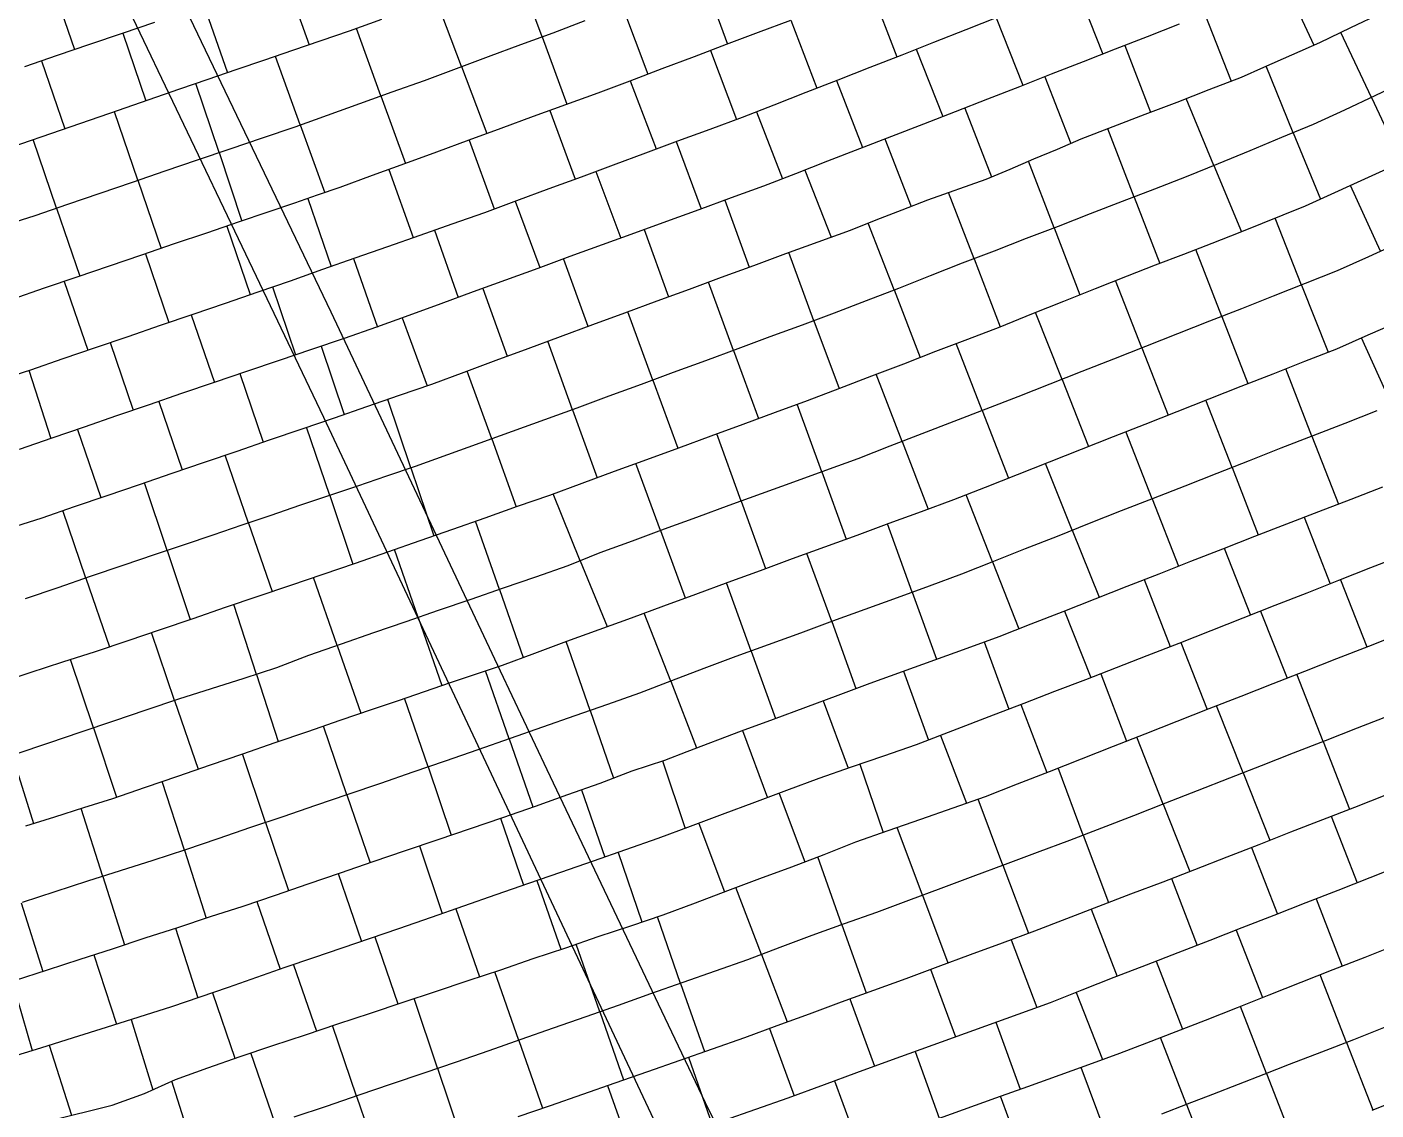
# Model space of a CAD drawing. Extents: x 720124 to 720679, y 1579628 to 1580856.
# Drawn here: x 720422.4 to 720501.1, y 1579914.9 to 1579978 of the extents above; entities that cross this region are included whole.
import ezdxf

# ---------------------------------------------------------------- set-up
doc = ezdxf.new("R2010")
doc.units = 0
doc.layers.add('10016_0502_PANTES', color=7, linetype='Continuous')
doc.layers.add('AGROCAD PLL', color=7, linetype='Continuous')
doc.layers.add('GT01-0010016-0502', color=30, linetype='Continuous', lineweight=25)

msp = doc.modelspace()

# ---------------------------------------------------------------- linework, layer by layer
at = {"layer": '10016_0502_PANTES'}
for points in [[(720472.028, 1579894.806), (720461.979, 1579915.288), (720459.435, 1579920.637), (720452.754, 1579934.684), (720450.035, 1579940.446), (720440.164, 1579961.362), (720422.782, 1579997.614), (720413.959, 1580015.893), (720411.556, 1580021.058), (720410.658, 1580022.99), (720411.56, 1580023.539), (720423.125, 1580026.498), (720427.325, 1580027.091), (720429.446, 1580029.016), (720435.871, 1580031.685), (720451.288, 1580036.663), (720455.62, 1580037.738), (720458.889, 1580040.161), (720471.068, 1580045.375), (720475.339, 1580046.366), (720477.38, 1580049.078), (720503.564, 1580061.287)], [(720375.592, 1580011.014), (720392.756, 1580016.539), (720406.527, 1580020.882), (720407.988, 1580021.366), (720408.215, 1580021.441), (720409.928, 1580017.604), (720424.761, 1579986.557), (720434.958, 1579965.213), (720439.727, 1579955.232), (720464.735, 1579902.02)]]:
    msp.add_lwpolyline(points, dxfattribs=at)
at = {"layer": 'AGROCAD PLL', "color": 3, "true_color": 0x00ff00}
for points in [[(720437.474, 1579980.898), (720438.884, 1579976.933)], [(720452.457, 1579977.405), (720451.008, 1579981.329)], [(720461.829, 1579980.893), (720463.27, 1579976.977)], [(720461.829, 1579980.893), (720463.27, 1579976.977)], [(720495.636, 1579980.752), (720497.432, 1579976.917)], [(720423.854, 1579980.633), (720425.21, 1579976.665)], [(720471.63, 1579980.145), (720473.127, 1579976.241)], [(720483.577, 1579980.338), (720485.131, 1579976.395)], [(720432.757, 1579979.241), (720434.131, 1579975.311)], [(720447.769, 1579975.668), (720446.295, 1579979.595)], [(720457.145, 1579979.145), (720458.614, 1579975.224)], [(720457.145, 1579979.145), (720458.614, 1579975.224)], [(720466.959, 1579978.362), (720468.464, 1579974.414)], [(720478.921, 1579978.515), (720480.478, 1579974.576)], [(720491.071, 1579978.717), (720492.614, 1579974.815)], [(720428.028, 1579977.617), (720429.376, 1579973.675)], [(720443.069, 1579973.961), (720441.652, 1579977.883)], [(720500.785, 1579973.871), (720499.009, 1579977.661)], [(720500.785, 1579973.871), (720499.009, 1579977.661)], [(720452.457, 1579977.405), (720453.91, 1579973.474)], [(720452.457, 1579977.405), (720453.91, 1579973.474)], [(720486.414, 1579976.897), (720487.919, 1579973.01)], [(720423.293, 1579976.009), (720424.649, 1579972.043)], [(720438.364, 1579972.271), (720436.921, 1579976.262)], [(720474.266, 1579976.69), (720475.82, 1579972.759)], [(720447.769, 1579975.668), (720449.236, 1579971.76)], [(720447.769, 1579975.668), (720449.236, 1579971.76)], [(720496.23, 1579971.811), (720494.642, 1579975.687)], [(720496.23, 1579971.811), (720494.642, 1579975.687)], [(720469.612, 1579974.861), (720471.137, 1579970.946)], [(720481.758, 1579975.074), (720483.269, 1579971.194)], [(720443.069, 1579973.961), (720444.495, 1579970.018)], [(720443.069, 1579973.961), (720444.495, 1579970.018)], [(720491.608, 1579969.905), (720489.987, 1579973.802)], [(720491.608, 1579969.905), (720489.987, 1579973.802)], [(720500.785, 1579973.871), (720502.552, 1579970.098)], [(720428.9, 1579969.041), (720427.534, 1579973.035)], [(720464.957, 1579973.037), (720466.477, 1579969.133)], [(720438.364, 1579972.271), (720439.792, 1579968.319)], [(720438.364, 1579972.271), (720439.792, 1579968.319)], [(720424.17, 1579967.42), (720422.806, 1579971.41)], [(720460.271, 1579971.293), (720461.72, 1579967.371)], [(720472.438, 1579971.45), (720473.96, 1579967.52)], [(720496.23, 1579971.811), (720497.814, 1579967.944)], [(720433.633, 1579970.652), (720434.971, 1579966.67)], [(720433.633, 1579970.652), (720434.971, 1579966.67)], [(720443.52, 1579969.666), (720444.952, 1579965.705)], [(720482.293, 1579966.267), (720480.802, 1579970.156)], [(720482.293, 1579966.267), (720480.802, 1579970.156)], [(720491.608, 1579969.905), (720493.215, 1579966.038)], [(720428.9, 1579969.041), (720430.258, 1579965.07)], [(720428.9, 1579969.041), (720430.258, 1579965.07)], [(720467.778, 1579969.638), (720469.299, 1579965.732)], [(720501.31, 1579964.903), (720499.558, 1579968.736)], [(720501.31, 1579964.903), (720499.558, 1579968.736)], [(720424.17, 1579967.42), (720425.524, 1579963.458)], [(720424.17, 1579967.42), (720425.524, 1579963.458)], [(720438.812, 1579967.984), (720440.161, 1579964.023)], [(720463.099, 1579967.877), (720464.53, 1579963.981)], [(720472.97, 1579962.65), (720471.462, 1579966.547)], [(720472.97, 1579962.65), (720471.462, 1579966.547)], [(720496.714, 1579962.937), (720495.175, 1579966.831)], [(720496.714, 1579962.937), (720495.175, 1579966.831)], [(720434.081, 1579966.366), (720435.444, 1579962.38)], [(720446.184, 1579966.141), (720447.578, 1579962.221)], [(720458.4, 1579966.167), (720459.822, 1579962.256)], [(720482.293, 1579966.267), (720483.789, 1579962.366)], [(720492.062, 1579961.105), (720490.543, 1579965.007)], [(720492.062, 1579961.105), (720490.543, 1579965.007)], [(720429.347, 1579964.758), (720430.713, 1579960.763)], [(720441.468, 1579964.48), (720442.862, 1579960.494)], [(720453.702, 1579964.456), (720455.127, 1579960.537)], [(720468.302, 1579960.86), (720466.835, 1579964.83)], [(720468.302, 1579960.86), (720466.835, 1579964.83)], [(720477.627, 1579964.47), (720479.146, 1579960.509)], [(720477.627, 1579964.47), (720479.146, 1579960.51)], [(720424.613, 1579963.148), (720425.982, 1579959.145)], [(720436.749, 1579962.827), (720438.1, 1579958.875)], [(720449.004, 1579962.743), (720450.431, 1579958.796)], [(720463.611, 1579959.131), (720462.147, 1579963.113)], [(720463.611, 1579959.131), (720462.147, 1579963.113)], [(720472.97, 1579962.65), (720474.491, 1579958.725)], [(720487.411, 1579959.271), (720485.881, 1579963.199)], [(720487.411, 1579959.271), (720485.881, 1579963.199)], [(720496.714, 1579962.937), (720498.259, 1579959.03)], [(720432.018, 1579961.209), (720433.366, 1579957.268)], [(720444.308, 1579961.028), (720445.769, 1579957.073)], [(720458.919, 1579957.403), (720457.456, 1579961.384)], [(720458.919, 1579957.403), (720457.456, 1579961.384)], [(720482.758, 1579957.441), (720481.216, 1579961.34)], [(720482.758, 1579957.441), (720481.216, 1579961.34)], [(720492.062, 1579961.105), (720493.584, 1579957.198)], [(720468.302, 1579960.86), (720469.761, 1579956.912)], [(720427.287, 1579959.592), (720428.635, 1579955.65)], [(720454.227, 1579955.673), (720452.785, 1579959.663)], [(720454.227, 1579955.673), (720452.785, 1579959.663)], [(720478.099, 1579955.626), (720476.579, 1579959.529)], [(720478.099, 1579955.626), (720476.579, 1579959.529)], [(720501.956, 1579955.999), (720500.214, 1579959.862)], [(720501.956, 1579955.999), (720500.214, 1579959.862)], [(720439.588, 1579959.38), (720440.924, 1579955.403)], [(720463.611, 1579959.131), (720465.07, 1579955.159)], [(720487.411, 1579959.271), (720488.933, 1579955.362)], [(720422.556, 1579957.973), (720423.839, 1579953.996)], [(720449.525, 1579953.974), (720448.097, 1579957.924)], [(720449.525, 1579953.974), (720448.097, 1579957.924)], [(720497.319, 1579954.129), (720495.788, 1579958.061)], [(720497.319, 1579954.129), (720495.788, 1579958.061)], [(720434.852, 1579957.776), (720436.215, 1579953.789)], [(720458.919, 1579957.403), (720460.374, 1579953.441)], [(720473.435, 1579953.824), (720471.919, 1579957.738)], [(720473.435, 1579953.824), (720471.919, 1579957.738)], [(720482.758, 1579957.441), (720484.3, 1579953.541)], [(720430.121, 1579956.158), (720431.484, 1579952.171)], [(720444.818, 1579952.289), (720443.467, 1579956.279)], [(720444.818, 1579952.289), (720443.467, 1579956.279)], [(720454.227, 1579955.673), (720455.659, 1579951.714)], [(720468.756, 1579952.061), (720467.328, 1579955.991)], [(720468.756, 1579952.061), (720467.328, 1579955.991)], [(720478.099, 1579955.626), (720479.63, 1579951.694)], [(720492.663, 1579952.307), (720491.141, 1579956.239)], [(720492.663, 1579952.307), (720491.141, 1579956.239)], [(720425.394, 1579954.528), (720426.753, 1579950.554)], [(720440.084, 1579950.679), (720438.739, 1579954.652)], [(720440.084, 1579950.679), (720438.739, 1579954.652)], [(720449.525, 1579953.974), (720450.955, 1579950.018)], [(720464.058, 1579950.349), (720462.64, 1579954.272)], [(720464.058, 1579950.349), (720462.64, 1579954.272)], [(720488.007, 1579950.485), (720486.483, 1579954.4)], [(720488.007, 1579950.485), (720486.483, 1579954.4)], [(720497.319, 1579954.129), (720498.857, 1579950.18)], [(720473.435, 1579953.824), (720474.959, 1579949.889)], [(720435.349, 1579949.072), (720433.985, 1579953.026)], [(720435.349, 1579949.072), (720433.985, 1579953.026)], [(720459.362, 1579948.635), (720457.926, 1579952.541)], [(720459.362, 1579948.635), (720457.926, 1579952.541)], [(720483.356, 1579948.65), (720481.791, 1579952.549)], [(720483.356, 1579948.65), (720481.791, 1579952.549)], [(720444.818, 1579952.289), (720446.156, 1579948.335)], [(720468.756, 1579952.061), (720470.182, 1579948.14)], [(720492.663, 1579952.307), (720494.183, 1579948.383)], [(720430.612, 1579947.472), (720429.284, 1579951.419)], [(720430.612, 1579947.472), (720429.284, 1579951.419)], [(720440.084, 1579950.679), (720441.438, 1579946.678)], [(720454.681, 1579946.877), (720453.095, 1579950.77)], [(720454.681, 1579946.877), (720453.095, 1579950.77)], [(720464.058, 1579950.349), (720465.48, 1579946.418)], [(720478.709, 1579946.804), (720477.162, 1579950.718)], [(720478.709, 1579946.804), (720477.162, 1579950.718)], [(720488.007, 1579950.485), (720489.536, 1579946.559)], [(720496.86, 1579949.412), (720498.374, 1579945.523)], [(720435.349, 1579949.072), (720436.725, 1579945.083)], [(720449.971, 1579945.203), (720448.58, 1579949.181)], [(720449.971, 1579945.203), (720448.58, 1579949.181)], [(720459.362, 1579948.635), (720460.804, 1579944.709)], [(720474.031, 1579945.04), (720472.59, 1579949.026)], [(720474.031, 1579945.04), (720472.59, 1579949.026)], [(720483.356, 1579948.65), (720484.923, 1579944.746)], [(720430.612, 1579947.472), (720431.961, 1579943.46)], [(720445.246, 1579943.568), (720443.866, 1579947.536)], [(720445.246, 1579943.568), (720443.866, 1579947.536)], [(720469.334, 1579943.327), (720467.889, 1579947.301)], [(720469.334, 1579943.327), (720467.889, 1579947.301)], [(720492.199, 1579947.601), (720493.741, 1579943.702)], [(720478.709, 1579946.804), (720480.248, 1579942.913)], [(720425.876, 1579945.867), (720427.245, 1579941.864)], [(720440.521, 1579941.932), (720439.14, 1579945.902)], [(720440.521, 1579941.932), (720439.14, 1579945.902)], [(720464.636, 1579941.614), (720463.199, 1579945.59)], [(720464.636, 1579941.614), (720463.199, 1579945.59)], [(720487.544, 1579945.777), (720489.065, 1579941.871)], [(720498.981, 1579945.762), (720500.524, 1579941.86)], [(720449.971, 1579945.203), (720451.357, 1579941.239)], [(720474.031, 1579945.04), (720475.443, 1579941.133)], [(720482.892, 1579943.943), (720484.426, 1579940.065)], [(720494.327, 1579943.934), (720495.867, 1579940.039)], [(720445.246, 1579943.568), (720446.624, 1579939.604)], [(720431.047, 1579938.739), (720429.695, 1579942.695)], [(720431.047, 1579938.739), (720429.695, 1579942.695)], [(720478.228, 1579942.142), (720479.652, 1579938.225)], [(720440.521, 1579941.932), (720441.891, 1579937.993)], [(720464.636, 1579941.614), (720466.055, 1579937.689)], [(720489.673, 1579942.108), (720491.205, 1579938.211)], [(720426.311, 1579937.137), (720424.972, 1579941.12)], [(720426.311, 1579937.137), (720424.972, 1579941.12)], [(720450.537, 1579936.499), (720449.153, 1579940.458)], [(720450.537, 1579936.499), (720449.153, 1579940.458)], [(720459.955, 1579939.858), (720461.466, 1579935.979)], [(720485.014, 1579940.291), (720486.522, 1579936.371)], [(720497.968, 1579936.335), (720496.439, 1579940.262)], [(720497.968, 1579936.335), (720496.439, 1579940.262)], [(720431.047, 1579938.739), (720432.416, 1579934.737)], [(720445.814, 1579934.859), (720444.446, 1579938.861)], [(720445.814, 1579934.859), (720444.446, 1579938.861)], [(720468.832, 1579938.721), (720470.287, 1579934.783)], [(720480.349, 1579938.493), (720481.868, 1579934.543)], [(720493.311, 1579934.515), (720491.763, 1579938.43)], [(720493.311, 1579934.515), (720491.763, 1579938.43)], [(720455.259, 1579938.145), (720456.626, 1579934.212)], [(720441.084, 1579933.238), (720439.714, 1579937.246)], [(720441.084, 1579933.238), (720439.714, 1579937.246)], [(720464.144, 1579936.982), (720465.591, 1579933.064)], [(720475.682, 1579936.7), (720477.194, 1579932.759)], [(720450.537, 1579936.499), (720451.925, 1579932.529)], [(720488.652, 1579932.7), (720487.109, 1579936.603)], [(720488.652, 1579932.7), (720487.109, 1579936.603)], [(720497.968, 1579936.335), (720499.5, 1579932.401)], [(720421.572, 1579935.542), (720422.831, 1579931.568)], [(720436.351, 1579931.626), (720435.007, 1579935.626)], [(720436.351, 1579931.626), (720435.007, 1579935.626)], [(720436.351, 1579931.626), (720435.007, 1579935.626)], [(720436.351, 1579931.626), (720435.007, 1579935.626)], [(720459.468, 1579935.213), (720460.79, 1579931.277)], [(720445.814, 1579934.859), (720447.17, 1579930.891)], [(720470.973, 1579935.019), (720472.33, 1579931.051)], [(720483.992, 1579930.889), (720482.524, 1579934.801)], [(720483.992, 1579930.889), (720482.524, 1579934.801)], [(720493.311, 1579934.515), (720494.862, 1579930.594)], [(720431.618, 1579930.014), (720430.325, 1579934.022)], [(720431.618, 1579930.014), (720430.325, 1579934.022)], [(720441.084, 1579933.238), (720442.436, 1579929.282)], [(720488.652, 1579932.7), (720490.204, 1579928.775)], [(720426.859, 1579928.482), (720425.604, 1579932.443)], [(720426.859, 1579928.482), (720425.604, 1579932.443)], [(720498.448, 1579931.991), (720499.959, 1579928.11)], [(720436.351, 1579931.626), (720437.684, 1579927.658)], [(720474.625, 1579927.388), (720473.144, 1579931.334)], [(720474.625, 1579927.388), (720473.144, 1579931.334)], [(720483.992, 1579930.889), (720485.465, 1579926.965)], [(720431.618, 1579930.014), (720432.894, 1579926.057)], [(720445.311, 1579930.26), (720446.634, 1579926.322)], [(720469.931, 1579925.666), (720468.527, 1579929.615)], [(720469.931, 1579925.666), (720468.527, 1579929.615)], [(720493.789, 1579930.176), (720495.303, 1579926.287)], [(720479.311, 1579929.132), (720480.794, 1579925.18)], [(720426.859, 1579928.482), (720428.12, 1579924.5)], [(720440.578, 1579928.647), (720441.93, 1579924.693)], [(720452.16, 1579928.237), (720453.559, 1579924.235)], [(720489.129, 1579928.363), (720490.623, 1579924.467)], [(720465.241, 1579923.934), (720463.753, 1579927.834)], [(720465.241, 1579923.934), (720463.753, 1579927.834)], [(720474.625, 1579927.388), (720476.106, 1579923.443)], [(720422.098, 1579926.952), (720423.366, 1579922.949)], [(720435.847, 1579927.03), (720437.2, 1579923.07)], [(720447.435, 1579926.6), (720448.814, 1579922.637)], [(720484.458, 1579926.58), (720485.963, 1579922.656)], [(720497.559, 1579927.176), (720499.083, 1579923.261)], [(720469.931, 1579925.666), (720471.344, 1579921.692)], [(720492.902, 1579925.355), (720494.434, 1579921.422)], [(720455.815, 1579920.594), (720454.438, 1579924.534)], [(720455.815, 1579920.594), (720454.438, 1579924.534)], [(720479.787, 1579924.796), (720481.292, 1579920.848)], [(720465.241, 1579923.934), (720466.74, 1579920.003)], [(720488.243, 1579923.54), (720489.781, 1579919.591)], [(720451.102, 1579918.927), (720449.702, 1579922.93)], [(720451.102, 1579918.927), (720449.702, 1579922.93)], [(720475.094, 1579923.071), (720476.55, 1579919.13)], [(720499.328, 1579918.809), (720497.793, 1579922.751)], [(720499.328, 1579918.809), (720497.793, 1579922.751)], [(720421.586, 1579922.379), (720422.744, 1579918.331)], [(720460.533, 1579922.251), (720461.916, 1579918.273)], [(720483.586, 1579921.72), (720485.11, 1579917.807)], [(720470.4, 1579921.349), (720471.828, 1579917.421)], [(720494.667, 1579916.999), (720493.146, 1579920.909)], [(720494.667, 1579916.999), (720493.146, 1579920.909)], [(720455.815, 1579920.594), (720457.202, 1579916.63)], [(720465.707, 1579919.623), (720467.147, 1579915.706)], [(720478.898, 1579919.982), (720480.309, 1579916.079)], [(720451.102, 1579918.927), (720452.483, 1579914.976)], [(720490.004, 1579915.193), (720488.497, 1579919.095)], [(720490.004, 1579915.193), (720488.497, 1579919.095)], [(720499.328, 1579918.809), (720500.858, 1579914.879)], [(720460.995, 1579917.952), (720462.365, 1579914.012)], [(720446.373, 1579917.302), (720447.705, 1579913.339)], [(720485.321, 1579913.442), (720483.876, 1579917.354)], [(720485.321, 1579913.442), (720483.876, 1579917.354)], [(720494.667, 1579916.999), (720496.2, 1579913.058)], [(720456.274, 1579916.304), (720457.677, 1579912.358)], [(720469.499, 1579916.569), (720470.95, 1579912.618)], [(720441.64, 1579915.689), (720442.998, 1579911.718)], [(720480.63, 1579911.713), (720479.167, 1579915.673)], [(720480.63, 1579911.713), (720479.167, 1579915.673)], [(720490.004, 1579915.193), (720491.522, 1579911.265)]]:
    msp.add_lwpolyline(points, dxfattribs=at)
at = {"layer": 'AGROCAD PLL', "color": 1, "true_color": 0xff0000}
for points in [[(720462.278, 1579976.605), (720463.785, 1579972.589)], [(720433.633, 1579970.652), (720432.279, 1579974.681)], [(720457.6, 1579974.838), (720459.115, 1579970.866)], [(720452.91, 1579973.106), (720454.378, 1579969.11)], [(720477.102, 1579973.253), (720478.655, 1579969.243)], [(720486.959, 1579968.066), (720485.416, 1579972.049)], [(720486.959, 1579968.066), (720485.416, 1579972.049)], [(720448.214, 1579971.389), (720449.673, 1579967.375)], [(720435.811, 1579940.257), (720434.499, 1579944.327)], [(720435.811, 1579940.257), (720434.499, 1579944.327)], [(720459.955, 1579939.858), (720458.41, 1579943.827)], [(720459.955, 1579939.858), (720458.41, 1579943.827)], [(720455.259, 1579938.145), (720453.861, 1579942.163)], [(720455.259, 1579938.145), (720453.861, 1579942.163)], [(720473.527, 1579940.44), (720474.977, 1579936.429)], [(720426.311, 1579937.137), (720427.666, 1579933.103)], [(720466.271, 1579933.319), (720467.769, 1579929.331)], [(720461.585, 1579931.575), (720463.084, 1579927.583)], [(720456.884, 1579929.874), (720458.267, 1579925.828)], [(720431.097, 1579925.468), (720432.405, 1579921.414)], [(720426.342, 1579923.921), (720427.654, 1579919.877)], [(720446.373, 1579917.302), (720445.005, 1579921.372)], [(720446.373, 1579917.302), (720445.005, 1579921.372)], [(720428.508, 1579920.142), (720429.777, 1579916.058)], [(720441.64, 1579915.689), (720440.239, 1579919.788)], [(720441.64, 1579915.689), (720440.239, 1579919.788)], [(720423.738, 1579918.643), (720425.029, 1579914.567)], [(720436.906, 1579914.082), (720435.495, 1579918.208)], [(720436.906, 1579914.082), (720435.495, 1579918.208)], [(720432.162, 1579912.502), (720430.876, 1579916.556)], [(720432.162, 1579912.502), (720430.876, 1579916.556)]]:
    msp.add_lwpolyline(points, dxfattribs=at)
at = {"layer": 'AGROCAD PLL', "color": 5, "true_color": 0x0000ff}
for points in [[(720455.582, 1579969.559), (720457.04, 1579965.674)], [(720477.627, 1579964.47), (720476.148, 1579968.327)], [(720477.627, 1579964.47), (720476.148, 1579968.327)], [(720450.892, 1579967.825), (720452.322, 1579963.954)], [(720486.959, 1579968.066), (720488.455, 1579964.202)], [(720425.876, 1579945.867), (720424.534, 1579949.794)], [(720425.876, 1579945.867), (720424.534, 1579949.794)], [(720454.681, 1579946.877), (720456.245, 1579943.037)], [(720469.334, 1579943.327), (720470.75, 1579939.43)], [(720435.811, 1579940.257), (720437.073, 1579936.344)], [(720454.761, 1579933.53), (720456.123, 1579929.614)], [(720479.311, 1579929.132), (720477.862, 1579932.992)], [(720479.311, 1579929.132), (720477.862, 1579932.992)], [(720450.042, 1579931.875), (720451.38, 1579927.965)], [(720460.533, 1579922.251), (720459.182, 1579926.136)], [(720460.533, 1579922.251), (720459.182, 1579926.136)], [(720442.711, 1579924.962), (720444.058, 1579921.057)], [(720437.982, 1579923.34), (720439.306, 1579919.475)], [(720433.256, 1579921.706), (720434.564, 1579917.89)], [(720474.197, 1579918.279), (720475.601, 1579914.396)]]:
    msp.add_lwpolyline(points, dxfattribs=at)
at = {"layer": 'GT01-0010016-0502'}
for points in [[(720443.098, 1579978.418), (720441.227, 1579977.726), (720439.569, 1579977.169), (720437.923, 1579976.601), (720436.277, 1579976.045), (720434.62, 1579975.477), (720432.973, 1579974.92), (720431.327, 1579974.352), (720427.247, 1579972.935), (720418.673, 1579969.991)], [(720420.759, 1579957.393), (720422.664, 1579958.007), (720424.558, 1579958.655), (720426.441, 1579959.302), (720428.335, 1579959.95), (720430.228, 1579960.597), (720432.122, 1579961.245), (720434.016, 1579961.892), (720435.91, 1579962.54), (720437.804, 1579963.187), (720439.687, 1579963.857), (720441.569, 1579964.515), (720443.463, 1579965.185), (720445.346, 1579965.843), (720447.229, 1579966.513), (720449.123, 1579967.171), (720450.994, 1579967.863), (720452.866, 1579968.554), (720454.749, 1579969.246), (720456.621, 1579969.949), (720458.503, 1579970.64), (720460.375, 1579971.332), (720462.247, 1579972.023), (720464.129, 1579972.715), (720465.99, 1579973.44), (720467.851, 1579974.175), (720469.712, 1579974.9), (720471.572, 1579975.636), (720473.433, 1579976.361), (720475.294, 1579977.096), (720477.165, 1579977.821), (720479.026, 1579978.557)], [(720421.025, 1579966.382), (720422.93, 1579966.996), (720424.824, 1579967.644), (720426.718, 1579968.291), (720428.601, 1579968.938), (720430.495, 1579969.586), (720432.389, 1579970.233), (720434.282, 1579970.87), (720436.176, 1579971.517), (720438.07, 1579972.165), (720439.953, 1579972.845), (720441.836, 1579973.515), (720443.718, 1579974.195), (720445.601, 1579974.865), (720447.473, 1579975.557), (720449.345, 1579976.259), (720451.227, 1579976.951), (720453.099, 1579977.642), (720454.971, 1579978.345)], [(720421.418, 1579948.778), (720423.334, 1579949.381), (720425.217, 1579950.029), (720427.11, 1579950.676), (720429.004, 1579951.324), (720430.898, 1579951.971), (720432.792, 1579952.619), (720434.686, 1579953.266), (720436.579, 1579953.913), (720438.473, 1579954.561), (720440.356, 1579955.208), (720442.25, 1579955.856), (720444.144, 1579956.514), (720446.027, 1579957.162), (720447.909, 1579957.853), (720449.781, 1579958.556), (720451.653, 1579959.248), (720453.536, 1579959.939), (720455.407, 1579960.642), (720457.29, 1579961.322), (720459.162, 1579962.014), (720461.045, 1579962.706), (720462.916, 1579963.397), (720464.799, 1579964.078), (720466.671, 1579964.769), (720468.554, 1579965.461), (720470.425, 1579966.141), (720471.931, 1579966.73), (720473.437, 1579967.319), (720474.943, 1579967.897), (720478.343, 1579969.111), (720479.73, 1579969.698), (720481.106, 1579970.286), (720482.493, 1579970.863), (720483.87, 1579971.45), (720485.741, 1579972.175), (720487.602, 1579972.889), (720489.474, 1579973.602), (720491.334, 1579974.327), (720493.206, 1579975.041), (720494.507, 1579975.628), (720497.786, 1579977.073), (720499.591, 1579977.941), (720501.397, 1579978.798)], [(720466.929, 1579978.351), (720465.057, 1579977.648), (720463.186, 1579976.945), (720461.314, 1579976.243), (720459.442, 1579975.54), (720457.571, 1579974.826), (720455.699, 1579974.124), (720453.827, 1579973.443), (720451.944, 1579972.752), (720450.062, 1579972.06), (720448.19, 1579971.38), (720446.307, 1579970.688), (720444.435, 1579969.996), (720442.553, 1579969.316), (720440.681, 1579968.624), (720439.357, 1579968.17), (720438.023, 1579967.715), (720434.806, 1579966.614), (720432.912, 1579965.966), (720431.018, 1579965.33), (720429.124, 1579964.682), (720427.23, 1579964.035), (720425.347, 1579963.399), (720423.453, 1579962.751), (720421.56, 1579962.104)], [(720489.585, 1579978.13), (720487.724, 1579977.405), (720485.853, 1579976.68), (720483.992, 1579975.944), (720482.131, 1579975.22), (720480.27, 1579974.495), (720478.41, 1579973.759), (720476.538, 1579973.035), (720474.677, 1579972.321), (720472.817, 1579971.596), (720470.945, 1579970.872), (720469.084, 1579970.147), (720467.224, 1579969.422), (720465.352, 1579968.698), (720463.48, 1579968.017), (720461.597, 1579967.325), (720459.715, 1579966.645), (720457.843, 1579965.964), (720455.96, 1579965.284), (720454.077, 1579964.592), (720452.206, 1579963.912), (720450.323, 1579963.22), (720448.44, 1579962.539), (720446.568, 1579961.848), (720444.686, 1579961.167), (720442.814, 1579960.476), (720440.92, 1579959.828), (720439.026, 1579959.192), (720437.132, 1579958.544), (720435.238, 1579957.908), (720433.345, 1579957.26), (720431.451, 1579956.613), (720429.557, 1579955.965), (720427.663, 1579955.318), (720425.78, 1579954.66), (720423.886, 1579954.012), (720421.993, 1579953.365)], [(720422.325, 1579975.678), (720424.219, 1579976.326), (720426.113, 1579976.973), (720428.007, 1579977.61), (720429.9, 1579978.257)], [(720502.835, 1579974.827), (720501.018, 1579973.981), (720499.213, 1579973.135), (720497.396, 1579972.289), (720495.546, 1579971.531), (720493.697, 1579970.762), (720491.847, 1579970.004), (720489.998, 1579969.235), (720488.137, 1579968.522), (720486.265, 1579967.797), (720484.404, 1579967.084), (720482.533, 1579966.359), (720480.672, 1579965.645), (720478.801, 1579964.92), (720476.94, 1579964.207), (720475.079, 1579963.471), (720473.218, 1579962.746), (720471.347, 1579962.022), (720469.486, 1579961.297), (720467.614, 1579960.605), (720465.732, 1579959.914), (720463.86, 1579959.222), (720461.977, 1579958.531), (720460.105, 1579957.839), (720458.223, 1579957.147), (720456.351, 1579956.456), (720454.479, 1579955.764), (720452.596, 1579955.084), (720450.714, 1579954.403), (720448.831, 1579953.723), (720446.948, 1579953.053), (720445.065, 1579952.372), (720443.387, 1579951.804), (720441.697, 1579951.225), (720440.019, 1579950.657), (720438.329, 1579950.089), (720436.65, 1579949.521), (720434.972, 1579948.941), (720433.282, 1579948.373), (720431.604, 1579947.805), (720429.914, 1579947.237), (720428.021, 1579946.589), (720426.127, 1579945.953), (720424.233, 1579945.305), (720422.339, 1579944.658)], [(720420.731, 1579939.752), (720422.636, 1579940.367), (720424.541, 1579940.981), (720426.446, 1579941.595), (720428.34, 1579942.232), (720430.233, 1579942.879), (720432.127, 1579943.516), (720434.021, 1579944.163), (720435.915, 1579944.811), (720437.809, 1579945.447), (720439.703, 1579946.095), (720441.596, 1579946.731), (720443.479, 1579947.401), (720445.362, 1579948.059), (720447.256, 1579948.718), (720449.139, 1579949.376), (720451.032, 1579950.046), (720452.915, 1579950.704), (720454.798, 1579951.396), (720456.67, 1579952.087), (720458.553, 1579952.768), (720460.424, 1579953.459), (720462.307, 1579954.151), (720464.179, 1579954.832), (720466.062, 1579955.523), (720467.933, 1579956.215), (720469.805, 1579956.928), (720471.666, 1579957.642), (720473.538, 1579958.356), (720475.409, 1579959.08), (720477.27, 1579959.794), (720479.142, 1579960.508), (720481.002, 1579961.255), (720482.852, 1579961.99), (720484.713, 1579962.737), (720486.573, 1579963.473), (720488.208, 1579964.107), (720489.854, 1579964.741), (720491.499, 1579965.375), (720493.145, 1579966.01), (720496.944, 1579967.548), (720510.099, 1579973.529)], [(720502.432, 1579965.416), (720500.605, 1579964.581), (720498.788, 1579963.757), (720496.927, 1579963.022), (720495.067, 1579962.286), (720493.206, 1579961.55), (720491.345, 1579960.825), (720489.485, 1579960.09), (720487.624, 1579959.354), (720485.763, 1579958.629), (720483.903, 1579957.894), (720482.042, 1579957.158), (720480.181, 1579956.433), (720478.31, 1579955.708), (720476.449, 1579954.984), (720474.588, 1579954.27), (720472.716, 1579953.545), (720470.856, 1579952.821), (720468.973, 1579952.14), (720467.101, 1579951.46), (720465.218, 1579950.768), (720463.336, 1579950.087), (720461.464, 1579949.396), (720459.581, 1579948.715), (720457.699, 1579948.024), (720455.827, 1579947.343), (720453.966, 1579946.585), (720452.083, 1579945.927), (720450.189, 1579945.279), (720448.307, 1579944.621), (720446.413, 1579943.973), (720444.519, 1579943.315), (720442.636, 1579942.668), (720440.742, 1579942.009), (720438.849, 1579941.35), (720436.988, 1579940.637), (720435.083, 1579940.023), (720433.178, 1579939.419), (720431.273, 1579938.816), (720429.379, 1579938.168), (720427.485, 1579937.532), (720425.591, 1579936.896), (720423.697, 1579936.248), (720421.793, 1579935.612)], [(720422.369, 1579931.422), (720424.059, 1579931.957), (720425.759, 1579932.492), (720427.449, 1579933.027), (720429.343, 1579933.686), (720431.237, 1579934.333), (720433.131, 1579934.981), (720435.014, 1579935.628), (720436.907, 1579936.287), (720438.801, 1579936.934), (720440.695, 1579937.582), (720442.578, 1579938.229), (720444.095, 1579938.741), (720445.612, 1579939.263), (720447.13, 1579939.774), (720448.647, 1579940.286), (720450.153, 1579940.797), (720452.036, 1579941.489), (720453.908, 1579942.18), (720455.79, 1579942.872), (720457.662, 1579943.552), (720459.545, 1579944.244), (720461.417, 1579944.936), (720463.299, 1579945.627), (720465.182, 1579946.308), (720467.054, 1579946.999), (720468.937, 1579947.68), (720470.809, 1579948.372), (720472.691, 1579949.063), (720474.563, 1579949.744), (720476.446, 1579950.435), (720478.306, 1579951.171), (720480.167, 1579951.907), (720482.028, 1579952.642), (720483.888, 1579953.378), (720485.749, 1579954.114), (720487.61, 1579954.839), (720489.47, 1579955.574), (720491.32, 1579956.31), (720493.192, 1579957.046), (720495.052, 1579957.77), (720496.913, 1579958.506), (720498.774, 1579959.231), (720500.602, 1579960.033), (720502.44, 1579960.835)], [(720501.094, 1579955.61), (720499.233, 1579954.875), (720497.372, 1579954.15), (720495.512, 1579953.425), (720493.651, 1579952.689), (720491.779, 1579951.965), (720489.919, 1579951.229), (720488.058, 1579950.504), (720486.197, 1579949.78), (720484.337, 1579949.044), (720482.476, 1579948.297), (720480.615, 1579947.561), (720478.766, 1579946.826), (720476.905, 1579946.09), (720475.022, 1579945.398), (720473.14, 1579944.718), (720471.268, 1579944.026), (720469.385, 1579943.346), (720467.513, 1579942.665), (720465.63, 1579941.974), (720463.748, 1579941.293), (720461.876, 1579940.601), (720460.004, 1579939.877), (720458.144, 1579939.152), (720456.261, 1579938.494), (720454.367, 1579937.835), (720452.484, 1579937.177), (720450.59, 1579936.518), (720448.707, 1579935.86), (720446.814, 1579935.201), (720444.92, 1579934.554), (720443.037, 1579933.906), (720441.143, 1579933.259), (720439.249, 1579932.611), (720437.355, 1579931.964), (720435.462, 1579931.327), (720433.568, 1579930.68), (720431.674, 1579930.032), (720429.769, 1579929.418), (720427.875, 1579928.804), (720425.97, 1579928.2), (720424.065, 1579927.586), (720422.16, 1579926.972)], [(720421.725, 1579922.419), (720423.63, 1579923.034), (720425.535, 1579923.659), (720427.429, 1579924.273), (720429.334, 1579924.899), (720431.239, 1579925.513), (720433.144, 1579926.139), (720435.038, 1579926.753), (720436.932, 1579927.4), (720438.825, 1579928.048), (720440.719, 1579928.695), (720442.613, 1579929.343), (720444.507, 1579929.99), (720446.401, 1579930.627), (720448.284, 1579931.274), (720450.178, 1579931.922), (720452.071, 1579932.58), (720453.954, 1579933.25), (720455.848, 1579933.908), (720457.709, 1579934.633), (720458.656, 1579934.94), (720459.603, 1579935.258), (720460.904, 1579935.768), (720464.077, 1579936.958), (720465.949, 1579937.649), (720467.832, 1579938.352), (720469.703, 1579939.044), (720471.575, 1579939.735), (720473.458, 1579940.416), (720475.341, 1579941.096), (720477.224, 1579941.777), (720479.095, 1579942.457), (720480.956, 1579943.193), (720482.828, 1579943.918), (720484.688, 1579944.654), (720486.549, 1579945.389), (720488.41, 1579946.114), (720490.27, 1579946.85), (720492.131, 1579947.574), (720493.992, 1579948.31), (720495.863, 1579949.024), (720497.724, 1579949.748), (720499.596, 1579950.462), (720501.457, 1579951.176)], [(720502.593, 1579947.179), (720500.732, 1579946.455), (720498.871, 1579945.719), (720497.011, 1579944.983), (720495.15, 1579944.259), (720493.289, 1579943.523), (720491.428, 1579942.798), (720489.557, 1579942.062), (720487.696, 1579941.338), (720485.911, 1579940.636), (720484.115, 1579939.945), (720482.318, 1579939.254), (720480.533, 1579938.563), (720478.736, 1579937.872), (720474.251, 1579936.151), (720472.357, 1579935.492), (720470.464, 1579934.845), (720468.581, 1579934.186), (720466.709, 1579933.484), (720464.837, 1579932.781), (720462.955, 1579932.089), (720461.083, 1579931.387), (720459.211, 1579930.684), (720457.328, 1579930.026), (720455.434, 1579929.378), (720453.541, 1579928.72), (720451.658, 1579928.061), (720449.764, 1579927.403), (720447.881, 1579926.755), (720445.987, 1579926.097), (720444.094, 1579925.438), (720442.447, 1579924.87), (720440.79, 1579924.302), (720439.133, 1579923.735), (720437.476, 1579923.167), (720435.819, 1579922.588), (720434.173, 1579922.02), (720432.516, 1579921.452), (720430.859, 1579920.884), (720428.954, 1579920.281), (720427.049, 1579919.688), (720425.133, 1579919.085), (720423.228, 1579918.482), (720421.323, 1579917.889)], [(720423.74, 1579914.248), (720427.401, 1579915.154), (720429.284, 1579915.835), (720431.101, 1579916.659), (720432.984, 1579917.328), (720434.867, 1579917.998), (720436.771, 1579918.634), (720438.665, 1579919.259), (720440.559, 1579919.896), (720442.464, 1579920.521), (720444.358, 1579921.158), (720446.252, 1579921.783), (720448.157, 1579922.42), (720450.051, 1579923.045), (720451.944, 1579923.692), (720453.838, 1579924.329), (720455.732, 1579924.976), (720457.626, 1579925.613), (720459.52, 1579926.249), (720461.392, 1579926.952), (720463.274, 1579927.654), (720465.146, 1579928.357), (720467.018, 1579929.049), (720468.89, 1579929.751), (720470.75, 1579930.498), (720472.633, 1579931.157), (720474.527, 1579931.815), (720476.41, 1579932.485), (720478.292, 1579933.143), (720480.153, 1579933.879), (720482.025, 1579934.604), (720483.885, 1579935.339), (720485.746, 1579936.064), (720487.607, 1579936.8), (720489.467, 1579937.524), (720491.328, 1579938.26), (720493.189, 1579938.985), (720495.05, 1579939.72), (720496.91, 1579940.445), (720498.771, 1579941.181), (720500.642, 1579941.906), (720502.503, 1579942.641)], [(720501.499, 1579937.73), (720499.951, 1579937.119), (720498.09, 1579936.383), (720496.229, 1579935.658), (720494.369, 1579934.934), (720492.508, 1579934.198), (720490.636, 1579933.473), (720488.776, 1579932.748), (720486.915, 1579932.013), (720485.054, 1579931.288), (720483.182, 1579930.585), (720481.311, 1579929.883), (720479.439, 1579929.18), (720477.567, 1579928.477), (720475.685, 1579927.786), (720473.813, 1579927.083), (720471.941, 1579926.381), (720470.058, 1579925.711), (720468.175, 1579925.042), (720466.304, 1579924.339), (720464.432, 1579923.625), (720462.549, 1579922.967), (720460.666, 1579922.297), (720458.773, 1579921.639), (720456.89, 1579920.969), (720455.007, 1579920.311), (720453.113, 1579919.641), (720451.23, 1579918.972), (720449.348, 1579918.313), (720447.454, 1579917.666), (720445.56, 1579917.029), (720443.666, 1579916.382), (720441.772, 1579915.734), (720439.878, 1579915.087), (720437.984, 1579914.45)], [(720451.065, 1579914.488), (720452.948, 1579915.135), (720454.842, 1579915.794), (720456.724, 1579916.464), (720458.618, 1579917.122), (720460.501, 1579917.781), (720462.395, 1579918.439), (720464.278, 1579919.098), (720466.16, 1579919.789), (720468.032, 1579920.481), (720469.915, 1579921.172), (720471.787, 1579921.853), (720473.669, 1579922.545), (720475.541, 1579923.236), (720477.424, 1579923.928), (720479.296, 1579924.608), (720481.167, 1579925.322), (720483.039, 1579926.036), (720484.9, 1579926.749), (720486.772, 1579927.463), (720488.643, 1579928.177), (720490.504, 1579928.89), (720492.375, 1579929.626), (720494.236, 1579930.351), (720496.097, 1579931.075), (720497.958, 1579931.8), (720499.818, 1579932.525), (720501.69, 1579933.26)], [(720502.547, 1579929.129), (720500.686, 1579928.393), (720498.825, 1579927.669), (720496.964, 1579926.944), (720495.104, 1579926.208), (720493.232, 1579925.483), (720491.371, 1579924.759), (720489.511, 1579924.034), (720487.65, 1579923.31), (720485.778, 1579922.585), (720483.918, 1579921.849), (720482.057, 1579921.124), (720480.174, 1579920.444), (720478.292, 1579919.763), (720476.42, 1579919.083), (720474.537, 1579918.402), (720472.654, 1579917.722), (720470.782, 1579917.041), (720468.9, 1579916.349), (720466.77, 1579915.567), (720464.887, 1579914.898), (720463.004, 1579914.239)], [(720475.124, 1579914.224), (720477.007, 1579914.905), (720478.89, 1579915.574), (720480.772, 1579916.244), (720482.655, 1579916.913), (720484.538, 1579917.594), (720486.119, 1579918.183), (720487.69, 1579918.784), (720491.121, 1579920.109), (720492.982, 1579920.844), (720494.831, 1579921.58), (720496.692, 1579922.316), (720498.553, 1579923.051), (720500.413, 1579923.787), (720502.274, 1579924.523)], [(720501.594, 1579919.692), (720499.733, 1579918.967), (720497.872, 1579918.242), (720496, 1579917.518), (720494.516, 1579916.94), (720493.021, 1579916.363), (720491.526, 1579915.785), (720490.042, 1579915.208), (720488.547, 1579914.63)], [(720500.837, 1579914.871), (720502.698, 1579915.596)]]:
    msp.add_lwpolyline(points, dxfattribs=at)

doc.saveas('drawing.dxf')
